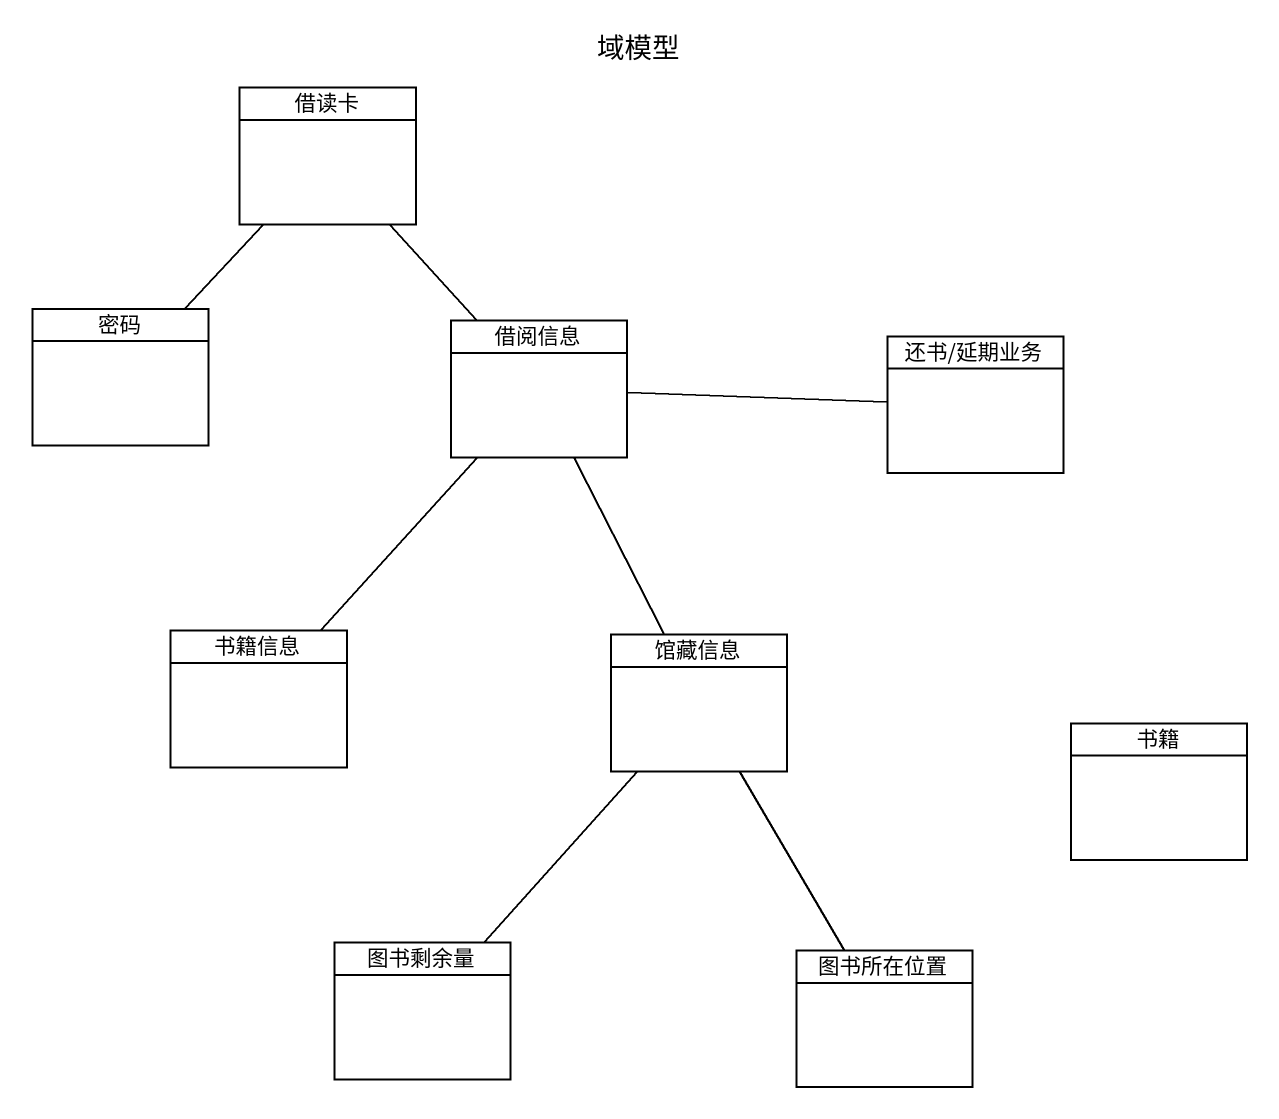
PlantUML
@startuml
title 域模型
hide circle
hide empty members
class 借读卡
class 密码
class 借阅信息
class "还书/延期业务" as 还书_延期业务
class 书籍信息
class 馆藏信息
class 书籍
class 图书剩余量
class 图书所在位置
借读卡 -- 密码
借读卡 -- 借阅信息
借阅信息 -right- 还书_延期业务
借阅信息 -- 书籍信息
借阅信息 -- 馆藏信息
馆藏信息 -- 图书剩余量
馆藏信息 -- 图书所在位置
@enduml
